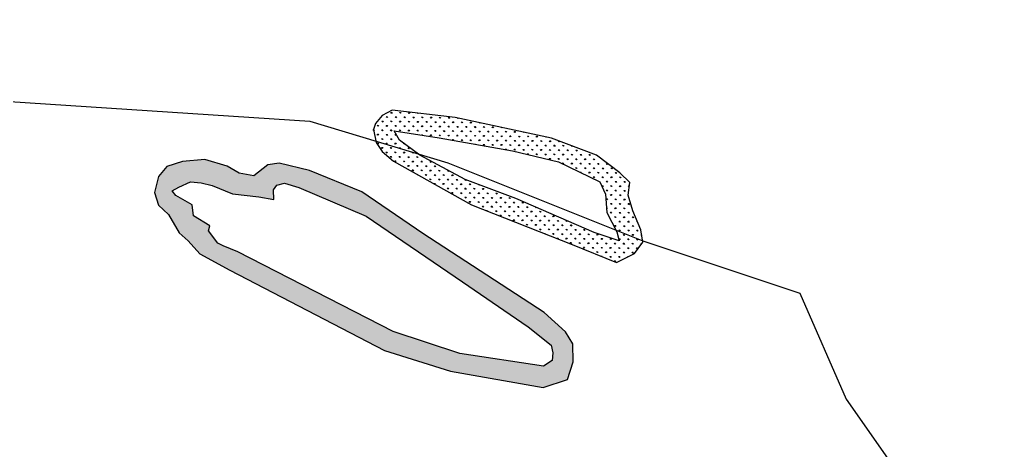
# Model space of a CAD drawing. Header units: metres. Extents: x 266352 to 301042, y 2101789 to 2138568.
# Drawn here: x 274386 to 276752, y 2137521 to 2138568 of the extents above; entities that cross this region are included whole.
import ezdxf

# ---------------------------------------------------------------- set-up
doc = ezdxf.new("R2010")
doc.units = ezdxf.units.M
doc.layers.add('MANGROOVE BUFFER ZONE', color=120, linetype='Continuous')
doc.layers.add('TALUKA BOUNDRY', color=150, linetype='Continuous')

msp = doc.modelspace()

# ---------------------------------------------------------------- hatches: boundary and pattern name
at = {"layer": 'MANGROOVE BUFFER ZONE'}
h = msp.add_hatch(dxfattribs=at)
h.set_pattern_fill('GRASS', color=256, scale=0.59672345, angle=-0.7340003)
h.paths.add_polyline_path([(275786.2, 2138238.3), (275677, 2138279.5), (275443.7, 2138329.6), (275290.2, 2138347.7), (275265.8, 2138334.4), (275250.4, 2138314.9), (275245.1, 2138300.4), (275251.5, 2138269.2), (275266.1, 2138246.7), (275293.7, 2138223.6), (275483.2, 2138117.5), (275727.3, 2138021.3), (275834.7, 2137977.4), (275878.6, 2137999.5), (275898.8, 2138027.3), (275893.6, 2138057.3), (275874.4, 2138102.9), (275863.1, 2138140.8), (275866.9, 2138171.9), (275843.2, 2138195.1)])
h.paths.add_polyline_path([(275794.4, 2138173.6), (275808.3, 2138143.6), (275811.7, 2138099.1), (275835.6, 2138052.3), (275841.6, 2138029.9), (275780.6, 2138050.1), (275590.7, 2138133.2), (275467.2, 2138178.9), (275357.5, 2138238.5), (275308.1, 2138274.4), (275295.7, 2138297.6), (275404.3, 2138280), (275582.2, 2138248.6), (275694.2, 2138222)], flags=16)
h = msp.add_hatch(dxfattribs=at)
h.set_pattern_fill('GRASS', color=256, scale=0.59672345, angle=-0.7340003)
h.paths.add_polyline_path([(275365.2, 2138047.8), (275217.1, 2138148.9), (275089.9, 2138201.1), (275016.1, 2138219), (274989.1, 2138214.8), (274954.9, 2138187.9), (274918.8, 2138194.2), (274890.3, 2138211.4), (274835.9, 2138227.5), (274781.5, 2138222.7), (274743.6, 2138210.7), (274723.4, 2138186.3), (274714, 2138147.9), (274723.4, 2138116.8), (274747.4, 2138094.3), (274773.6, 2138049.7), (274795.8, 2138029.9), (274823.9, 2137998.8), (274896.2, 2137958.8), (275272.2, 2137764.2), (275432.4, 2137713.4), (275656.8, 2137674.1), (275716.3, 2137693.3), (275729.3, 2137736.6), (275728.7, 2137779.8), (275710.7, 2137809.1), (275659.7, 2137856.5)])
h.paths.add_polyline_path([(275620.2, 2137821.4), (275676.5, 2137776.5), (275680.7, 2137758.5), (275678.9, 2137740), (275658, 2137726.2), (275454.8, 2137756.8), (275292.9, 2137810.1), (274916.2, 2138003.7), (274880, 2138017.9), (274867.1, 2138024.7), (274844.5, 2138054.4), (274848.4, 2138066.8), (274808.5, 2138090.6), (274804.8, 2138117.3), (274765.7, 2138139.9), (274756.9, 2138151.4), (274773, 2138160.7), (274801.4, 2138173.8), (274826.8, 2138171.4), (274853.7, 2138164.9), (274903, 2138144.3), (274966.9, 2138136.9), (275003.2, 2138130.7), (275002.7, 2138154.4), (275010.2, 2138165.4), (275029.6, 2138170.5), (275063.8, 2138159.4), (275227.4, 2138090.1), (275461.4, 2137930.5)], flags=16)

# ---------------------------------------------------------------- linework, layer by layer
for points in [[(275786.2, 2138238.3), (275677, 2138279.5), (275443.7, 2138329.6), (275290.2, 2138347.7), (275265.8, 2138334.4), (275250.4, 2138314.9), (275245.1, 2138300.4), (275251.5, 2138269.2), (275266.1, 2138246.7), (275293.7, 2138223.6), (275483.2, 2138117.5), (275727.3, 2138021.3), (275834.7, 2137977.4), (275878.6, 2137999.5), (275898.8, 2138027.3), (275893.6, 2138057.3), (275874.4, 2138102.9), (275863.1, 2138140.8), (275866.9, 2138171.9), (275843.2, 2138195.1), (275786.2, 2138238.3)], [(275794.4, 2138173.6), (275808.3, 2138143.6), (275811.7, 2138099.1), (275835.6, 2138052.3), (275841.6, 2138029.9), (275780.6, 2138050.1), (275590.7, 2138133.2), (275467.2, 2138178.9), (275357.5, 2138238.5), (275308.1, 2138274.4), (275295.7, 2138297.6), (275404.3, 2138280), (275582.2, 2138248.6), (275694.2, 2138222), (275794.4, 2138173.6)], [(275365.2, 2138047.8), (275217.1, 2138148.9), (275089.9, 2138201.1), (275016.1, 2138219), (274989.1, 2138214.8), (274954.9, 2138187.9), (274918.8, 2138194.2), (274890.3, 2138211.4), (274835.9, 2138227.5), (274781.5, 2138222.7), (274743.6, 2138210.7), (274723.4, 2138186.3), (274714, 2138147.9), (274723.4, 2138116.8), (274747.4, 2138094.3), (274773.6, 2138049.7), (274795.8, 2138029.9), (274823.9, 2137998.8), (274896.2, 2137958.8), (275272.2, 2137764.2), (275432.4, 2137713.4), (275656.8, 2137674.1), (275716.3, 2137693.3), (275729.3, 2137736.6), (275728.7, 2137779.8), (275710.7, 2137809.1), (275659.7, 2137856.5), (275365.2, 2138047.8)], [(275620.2, 2137821.4), (275676.5, 2137776.5), (275680.7, 2137758.5), (275678.9, 2137740), (275658, 2137726.2), (275454.8, 2137756.8), (275292.9, 2137810.1), (274916.2, 2138003.7), (274880, 2138017.9), (274867.1, 2138024.7), (274844.5, 2138054.4), (274848.4, 2138066.8), (274808.5, 2138090.6), (274804.8, 2138117.3), (274765.7, 2138139.9), (274756.9, 2138151.4), (274773, 2138160.7), (274801.4, 2138173.8), (274826.8, 2138171.4), (274853.7, 2138164.9), (274903, 2138144.3), (274966.9, 2138136.9), (275003.2, 2138130.7), (275002.7, 2138154.4), (275010.2, 2138165.4), (275029.6, 2138170.5), (275063.8, 2138159.4), (275227.4, 2138090.1), (275461.4, 2137930.5), (275620.2, 2137821.4)]]:
    msp.add_lwpolyline(points, close=True, dxfattribs=at)
at = {"layer": 'TALUKA BOUNDRY'}
msp.add_polyline3d([(271964.5, 2138567.6, 0), (272207.7, 2138552.4, 0), (272589.2, 2138474.3, 0), (273584.3, 2138339.8, 0), (274164.4, 2138381.4, 0), (275090.9, 2138321.1, 0), (275425.8, 2138219.3, 0), (275898.6, 2138030.3, 0), (276279.6, 2137903.5, 0), (276392.3, 2137645.7, 0), (276745.4, 2137140.8, 0), (277031.4, 2136832.1, 0)], dxfattribs=at)

doc.saveas('drawing.dxf')
